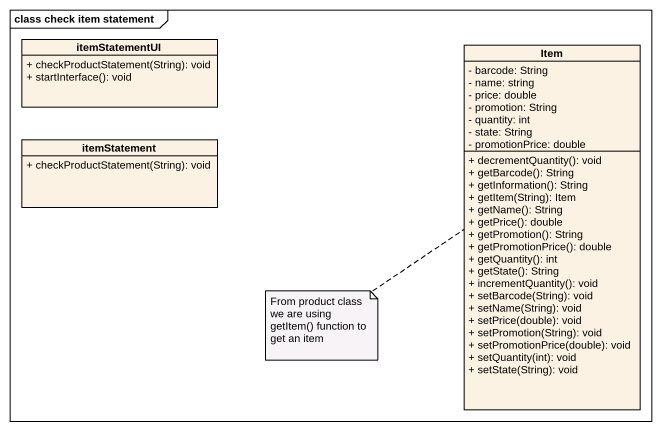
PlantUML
@startuml
mainframe class check item statement
hide circle
hide empty members
skinparam classAttributeIconSize 0
class itemStatementUI {
  + checkProductStatement(String): void
  + startInterface(): void
}
class Item {
  - barcode: String
  - name: string
  - price: double
  - promotion: String
  - quantity: int
  - state: String
  - promotionPrice: double
  + decrementQuantity(): void
  + getBarcode(): String
  + getInformation(): String
  + getItem(String): Item
  + getName(): String
  + getPrice(): double
  + getPromotion(): String
  + getPromotionPrice(): double
  + getQuantity(): int
  + getState(): String
  + incrementQuantity(): void
  + setBarcode(String): void
  + setName(String): void
  + setPrice(double): void
  + setPromotion(String): void
  + setPromotionPrice(double): void
  + setQuantity(int): void
  + setState(String): void
}
class itemStatement {
  + checkProductStatement(String): void
}
note left of Item : From product class we are using getItem() function to get an item
@enduml
